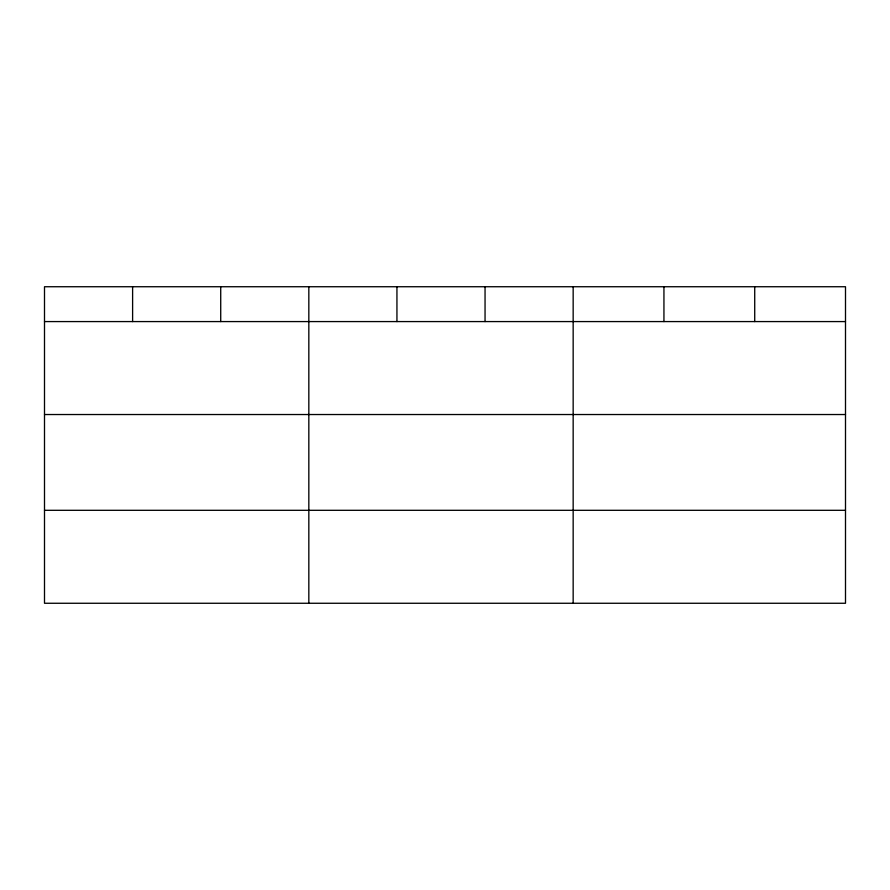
<?xml version="1.0" encoding="UTF-8"?>
<svg xmlns="http://www.w3.org/2000/svg" width="890" height="890" viewBox="0 0 890 890"><rect width="100%" height="100%" fill="white"/><g stroke="black" fill="none" stroke-linecap="round" stroke-linejoin="round"><path stroke-width="1.33" d="M845.5 414.529L845.5 286.736L44.5 286.736L44.5 603.264L845.5 603.264L845.5 414.529L44.5 414.529M44.5 321.579L845.5 321.579M44.5 510.304L845.5 510.304M754.72 286.736L754.72 321.579M663.94 286.736L663.94 321.579M573.16 286.736L573.16 603.264M485.05 286.736L485.05 321.579M396.94 286.736L396.94 321.579M308.83 286.736L308.83 603.264M220.72 286.736L220.72 321.579M132.61 286.736L132.61 321.579"/></g></svg>
